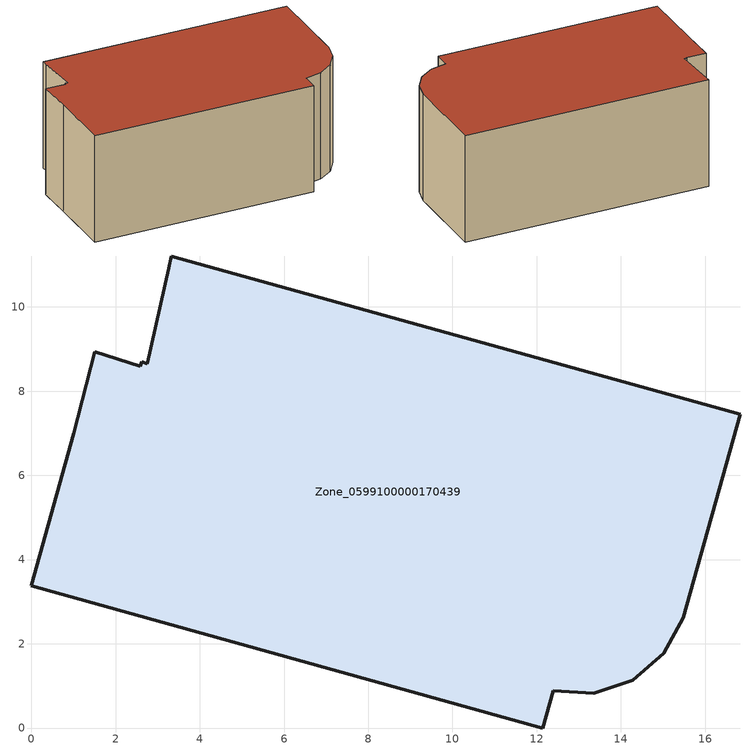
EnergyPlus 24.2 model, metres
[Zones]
Zone_0599100000170439
 floor ground (C_G): 14.28,1.13 13.36,0.82 12.39,0.88 12.14,0 0,3.38 1,7 1.51,8.93 2.59,8.6 2.62,8.69 2.75,8.65 3.26,10.92 3.32,11.21 16.83,7.45 15.48,2.62 15.02,1.77 z0
 wall outside (C_F): 1,7 0,3.38 12.14,0 12.39,0.88 13.36,0.82 14.28,1.13 15.02,1.77 15.48,2.62 16.83,7.45 3.32,11.21 3.26,10.92 2.75,8.65 2.62,8.69 2.59,8.6 1.51,8.93 1,7 z0:6.25
 roof outside (C_R): 3.26,10.92 2.75,8.65 2.62,8.69 2.59,8.6 1.51,8.93 1,7 0,3.38 12.14,0 12.39,0.88 13.36,0.82 14.28,1.13 15.02,1.77 15.48,2.62 16.83,7.45 3.32,11.21 z6.25
[BUILDING]
Pand.0599100000170439: North Axis=0; Terrain=City; Loads Convergence Tolerance Value=0.04; Temperature Convergence Tolerance Value=0.4; Solar Distribution=FullExterior; Maximum Number of Warmup Days=25; Minimum Number of Warmup Days=1
[Site:Location]
Rotterdam.The.Hague.AP_ZH_NLD Design_Conditions: Latitude=51.96; Longitude=4.45; Time Zone=1; Elevation=-4.5
[SITE:GROUNDTEMPERATURE:BUILDINGSURFACE]
18, 18, 18, 18, 18, 18, 18, 18, 18, 18, 18, 18
[MATERIAL] Thermal Absorptance=0.9; Solar Absorptance=0.7; Visible Absorptance=0.7
Name | Roughness | Thickness | Conductivity | Density | Specific Heat
G.D.1992-2005 | MediumSmooth | 0.15 | 0.06 | 540 | 1210
F.D.1992-2005 | Rough | 0.3 | 0.12 | 1920 | 840
R.D.1992-2005 | MediumRough | 0.2 | 0.08 | 1500 | 1000
[CONSTRUCTION]
C_G: G.D.1992-2005
C_F: F.D.1992-2005
C_R: R.D.1992-2005
[ZONE]
Zone_0599100000170439: Type=1; Multiplier=1; Ceiling Height=Autocalculate; Volume=Autocalculate; Floor Area=autocalculate; Part of Total Floor Area=Yes
[ZONEINFILTRATION:DESIGNFLOWRATE]
Infil_Zone_0599100000170439: Zone or ZoneList or Space or SpaceList=Zone_0599100000170439; Schedule=AlwaysOn; Design Flow Rate Calculation Method=Flow/Area; Flow Rate per Floor Area=0.0021; Constant Term Coefficient=1; Temperature Term Coefficient=0; Velocity Term Coefficient=0; Velocity Squared Term Coefficient=0
[HVACTEMPLATE:ZONE:IDEALLOADSAIRSYSTEM]
Zone_0599100000170439: Maximum Heating Supply Air Temperature=50; Minimum Cooling Supply Air Temperature=13; Maximum Heating Supply Air Humidity Ratio=0.0156; Minimum Cooling Supply Air Humidity Ratio=0.0077; Heating Limit=NoLimit; Cooling Limit=NoLimit; Dehumidification Control Type=ConstantSensibleHeatRatio; Cooling Sensible Heat Ratio=0.7; Dehumidification Setpoint=60; Humidification Control Type=None; Humidification Setpoint=30; Outdoor Air Method=None; Outdoor Air Flow Rate per Person=0.00944; Outdoor Air Flow Rate per Zone Floor Area=0; Outdoor Air Flow Rate per Zone=0; Demand Controlled Ventilation Type=None; Outdoor Air Economizer Type=NoEconomizer; Heat Recovery Type=None; Sensible Heat Recovery Effectiveness=0.7; Latent Heat Recovery Effectiveness=0.65
[ZONECONTROL:THERMOSTAT]
ThermostatControl_Zone_0599100000170439: Zone or ZoneList=Zone_0599100000170439; Control Type Schedule=DualSetpointControlType; Control 1=Thermostat_Zone_0599100000170439; Temperature Difference Between Cutout And Setpoint=0
[THERMOSTATSETPOINT:DUALSETPOINT]
Thermostat_Zone_0599100000170439: Heating Setpoint Temperature Schedule=HeatingSetpoint_Zone_0599100000170439; Cooling Setpoint Temperature Schedule=CoolingSetpoint_Zone_0599100000170439
[SCHEDULE:COMPACT]
HeatingSetpoint_Zone_0599100000170439: Through: 12/31, For: AllDays, Until: 24:00, 21
CoolingSetpoint_Zone_0599100000170439: Through: 12/31, For: AllDays, Until: 24:00, 24
DualSetpointControlType: Through: 12/31, For: AllDays, Until: 24:00, 4
AlwaysOn: Through: 12/31, For: AllDays, Until: 24:00, 1
